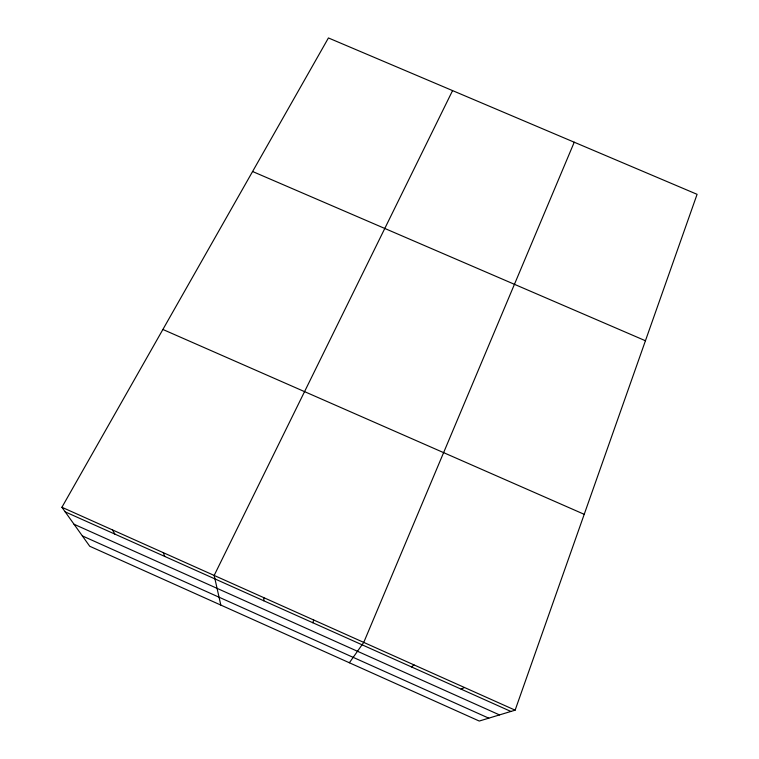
<?xml version="1.0" encoding="UTF-8"?>
<svg xmlns="http://www.w3.org/2000/svg" width="759" height="759" viewBox="0 0 759 759"><rect width="100%" height="100%" fill="white"/><g stroke="black" fill="none" stroke-linecap="round" stroke-linejoin="round"><path stroke-width="1.14" d="M263.79 600.786L263.828 597.665M312.831 622.75L313.685 619.989M515.133 710.168L697.085 194.323L328.429 37.95L61.915 507.278L89.733 546.252L479.261 721.05L515.133 710.168L61.915 507.278M574.24 142.208L363.751 642.399L349.368 662.759M452.573 90.606L214.171 575.436L220.812 605.075M411.482 666.924L414.006 664.893M461.092 689.144L464.47 687.483M252.586 171.506L645.435 340.744M162.881 329.472L584.212 514.317M65.179 511.851L510.911 711.449M74.021 524.241L499.498 714.912M82.333 535.892L488.777 718.166M112.455 529.905L114.903 534.118M163.213 552.618L164.826 556.47"/></g></svg>
